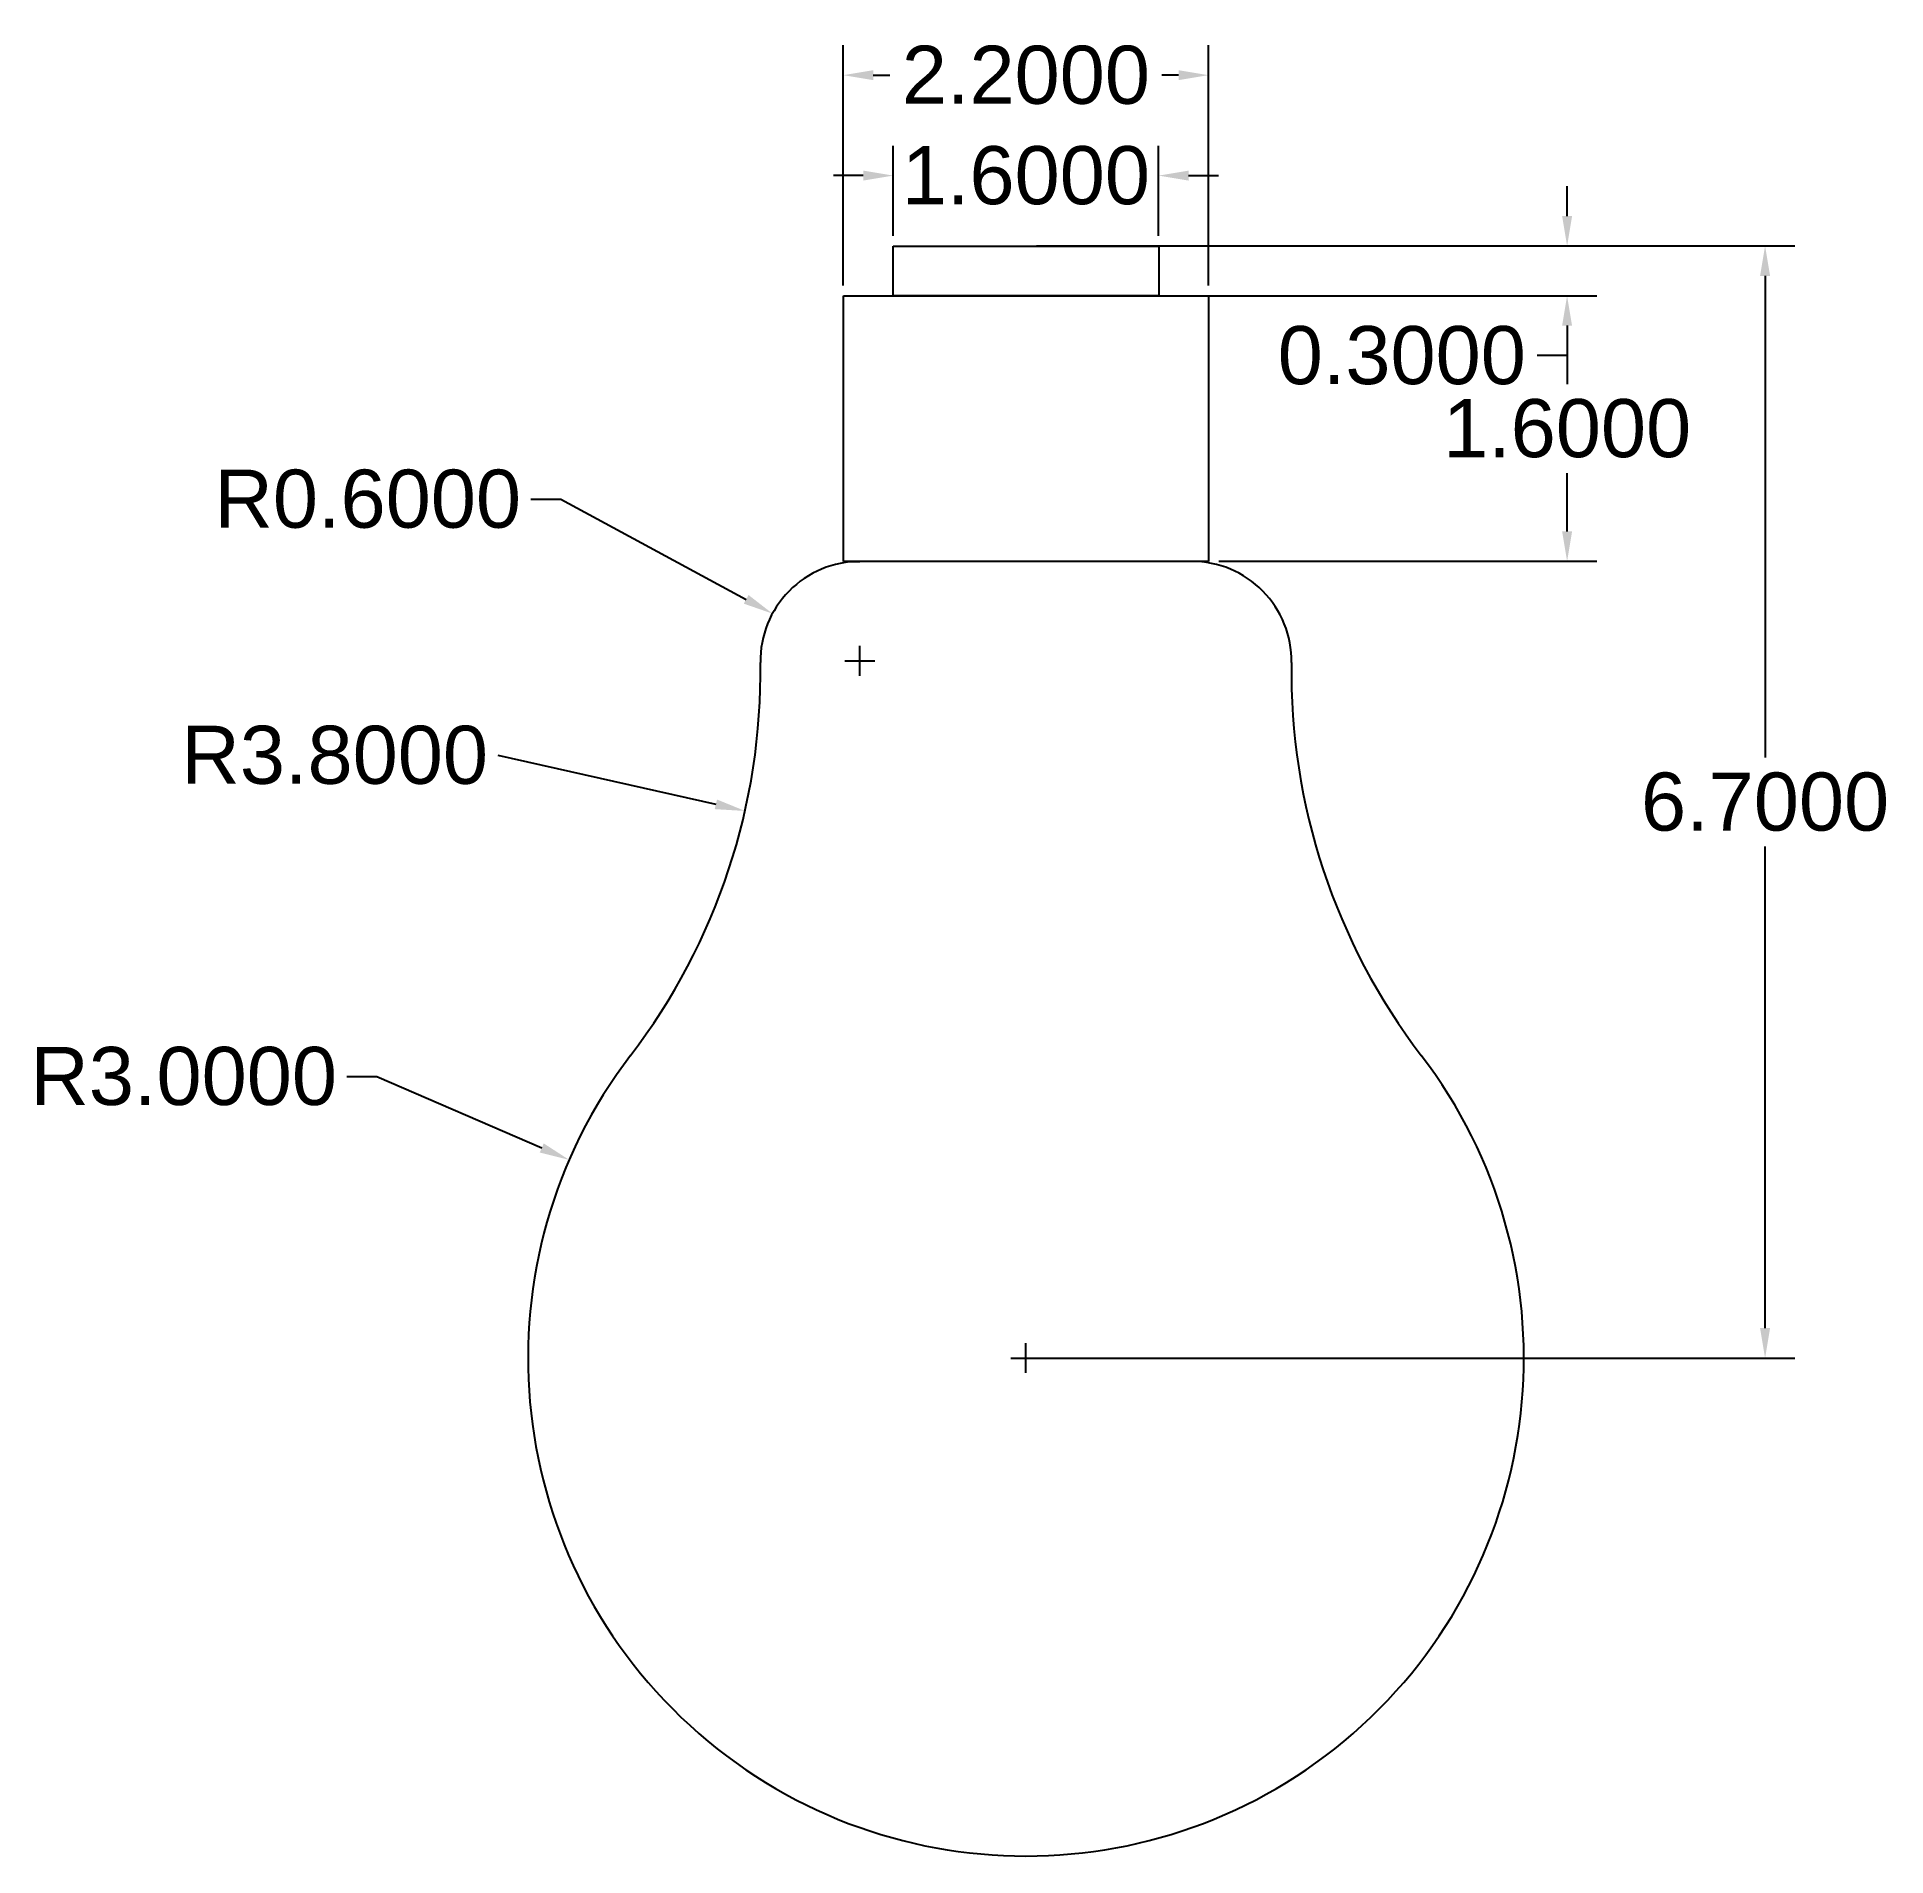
# Model space of a CAD drawing. Header units: centimetres. Extents: x 12.3 to 23.5, y 7.8 to 18.7.
import ezdxf

# ---------------------------------------------------------------- set-up
doc = ezdxf.new("R2010")
doc.units = ezdxf.units.CM
doc.header["$MEASUREMENT"] = 0
doc.styles.get("Standard").update_dxf_attribs({"font": 'arial.ttf'})
doc.dimstyles.get("Standard").update_dxf_attribs({"dimtxt": 0.35, "dimasz": 0.18, "dimexe": 0.18, "dimexo": 0.0625, "dimgap": 0.09, "dimtad": 0, "dimtih": 1, "dimtoh": 1, "dimdec": 4, "dimzin": 0, "dimdsep": 46, "dimtxsty": 'Standard', "dimcen": 0.09, "dimadec": 0, "dimazin": 0, "dimtfac": 1, "dimtdec": 4, "dimtofl": 0, "dimtmove": 0, "dimatfit": 3, "dimfxl": 1, "dimtolj": 1, "dimtzin": 0, "dimarcsym": 0})

# ---------------------------------------------------------------- blocks, each defined once
blk = doc.blocks.new('*D47')
at = {"color": 0, "lineweight": -2, "transparency": 16777216}
for p, q in [((17.487, 17.543), (17.487, 18.085)), ((19.087, 17.543), (19.087, 18.085)), ((17.307, 17.905), (17.127, 17.905)), ((19.267, 17.905), (19.447, 17.905))]:
    blk.add_line(p, q, dxfattribs=at)
at = {"color": 0, "transparency": 16777216}
for points in [[(17.307, 17.935), (17.307, 17.875), (17.487, 17.905)], [(19.267, 17.935), (19.267, 17.875), (19.087, 17.905)]]:
    blk.add_solid(points, dxfattribs=at)
at = {"layer": 'Defpoints', "color": 0, "transparency": 16777216}
for p in [(19.087, 17.905), (17.487, 17.481), (19.087, 17.481)]:
    blk.add_point(p, dxfattribs=at)
at = {"color": 0, "transparency": 16777216, "insert": (18.287, 17.905), "char_height": 0.35, "attachment_point": 5}
blk.add_mtext('\\A1;1.6000', dxfattribs=at)
blk = doc.blocks.new('*D48')
at = {"color": 0, "lineweight": -2, "transparency": 16777216}
for p, q in [((17.187, 17.243), (17.187, 18.69)), ((19.387, 17.243), (19.387, 18.69)), ((17.367, 18.51), (17.468, 18.51)), ((19.207, 18.51), (19.106, 18.51))]:
    blk.add_line(p, q, dxfattribs=at)
at = {"color": 0, "transparency": 16777216}
for points in [[(17.367, 18.54), (17.367, 18.48), (17.187, 18.51)], [(19.207, 18.54), (19.207, 18.48), (19.387, 18.51)]]:
    blk.add_solid(points, dxfattribs=at)
at = {"layer": 'Defpoints', "color": 0, "transparency": 16777216}
for p in [(19.387, 18.51), (17.187, 17.181), (19.387, 17.181)]:
    blk.add_point(p, dxfattribs=at)
at = {"color": 0, "transparency": 16777216, "insert": (18.287, 18.51), "char_height": 0.35, "attachment_point": 5}
blk.add_mtext('\\A1;2.2000', dxfattribs=at)
blk = doc.blocks.new('*D49')
at = {"color": 0, "lineweight": -2, "transparency": 16777216}
for p, q in [((21.548, 17.661), (21.548, 17.841)), ((19.15, 17.481), (21.728, 17.481)), ((19.15, 17.181), (21.728, 17.181)), ((21.548, 17.001), (21.548, 16.821)), ((21.548, 16.821), (21.368, 16.821))]:
    blk.add_line(p, q, dxfattribs=at)
at = {"color": 0, "transparency": 16777216}
for points in [[(21.518, 17.661), (21.578, 17.661), (21.548, 17.481)], [(21.518, 17.001), (21.578, 17.001), (21.548, 17.181)]]:
    blk.add_solid(points, dxfattribs=at)
at = {"layer": 'Defpoints', "color": 0, "transparency": 16777216}
for p in [(19.087, 17.481), (19.087, 17.181), (21.548, 17.181)]:
    blk.add_point(p, dxfattribs=at)
at = {"color": 0, "transparency": 16777216, "insert": (20.552, 16.821), "char_height": 0.35, "attachment_point": 5}
blk.add_mtext('\\A1;0.3000', dxfattribs=at)
blk = doc.blocks.new('*D50')
at = {"color": 0, "lineweight": -2, "transparency": 16777216}
for p, q in [((19.15, 17.181), (21.728, 17.181)), ((21.548, 17.001), (21.548, 16.649)), ((21.548, 15.761), (21.548, 16.112)), ((19.45, 15.581), (21.728, 15.581))]:
    blk.add_line(p, q, dxfattribs=at)
at = {"color": 0, "transparency": 16777216}
for points in [[(21.518, 17.001), (21.578, 17.001), (21.548, 17.181)], [(21.518, 15.761), (21.578, 15.761), (21.548, 15.581)]]:
    blk.add_solid(points, dxfattribs=at)
at = {"layer": 'Defpoints', "color": 0, "transparency": 16777216}
for p in [(19.087, 17.181), (19.387, 15.581), (21.548, 15.581)]:
    blk.add_point(p, dxfattribs=at)
at = {"color": 0, "transparency": 16777216, "insert": (21.548, 16.381), "char_height": 0.35, "attachment_point": 5}
blk.add_mtext('\\A1;1.6000', dxfattribs=at)
blk = doc.blocks.new('*D51')
at = {"color": 0, "lineweight": -2, "transparency": 16777216}
for p, q in [((18.35, 17.481), (22.921, 17.481)), ((22.741, 17.301), (22.741, 14.399)), ((22.741, 10.961), (22.741, 13.862)), ((18.35, 10.781), (22.921, 10.781))]:
    blk.add_line(p, q, dxfattribs=at)
at = {"color": 0, "transparency": 16777216}
for points in [[(22.711, 17.301), (22.771, 17.301), (22.741, 17.481)], [(22.711, 10.961), (22.771, 10.961), (22.741, 10.781)]]:
    blk.add_solid(points, dxfattribs=at)
at = {"layer": 'Defpoints', "color": 0, "transparency": 16777216}
for p in [(18.287, 17.481), (18.287, 10.781), (22.741, 10.781)]:
    blk.add_point(p, dxfattribs=at)
at = {"color": 0, "transparency": 16777216, "insert": (22.741, 14.131), "char_height": 0.35, "attachment_point": 5}
blk.add_mtext('\\A1;6.7000', dxfattribs=at)
blk = doc.blocks.new('*D52')
at = {"color": 0, "lineweight": -2, "transparency": 16777216}
for p, q in [((15.305, 15.956), (15.485, 15.956)), ((15.485, 15.956), (16.601, 15.352)), ((17.287, 14.891), (17.287, 15.071)), ((17.197, 14.981), (17.377, 14.981))]:
    blk.add_line(p, q, dxfattribs=at)
at = {"color": 0, "transparency": 16777216}
blk.add_solid([(16.616, 15.378), (16.587, 15.326), (16.76, 15.266)], dxfattribs=at)
at = {"layer": 'Defpoints', "color": 0, "transparency": 16777216}
for p in [(16.76, 15.266), (17.287, 14.981)]:
    blk.add_point(p, dxfattribs=at)
at = {"color": 0, "transparency": 16777216, "insert": (14.321, 15.956), "char_height": 0.35, "attachment_point": 5}
blk.add_mtext('\\A1;R0.6000', dxfattribs=at)
blk = doc.blocks.new('*D53')
at = {"color": 0, "lineweight": -2, "transparency": 16777216}
blk.add_line((15.106, 14.413), (16.419, 14.117), dxfattribs=at)
at = {"color": 0, "transparency": 16777216}
blk.add_solid([(16.426, 14.146), (16.412, 14.088), (16.595, 14.077)], dxfattribs=at)
at = {"layer": 'Defpoints', "color": 0, "transparency": 16777216}
for p in [(12.888, 14.914), (16.595, 14.077)]:
    blk.add_point(p, dxfattribs=at)
at = {"color": 0, "transparency": 16777216, "insert": (14.122, 14.413), "char_height": 0.35, "attachment_point": 5}
blk.add_mtext('\\A1;R3.8000', dxfattribs=at)
blk = doc.blocks.new('*D54')
at = {"color": 0, "lineweight": -2, "transparency": 16777216}
for p, q in [((14.196, 12.478), (14.376, 12.478)), ((14.376, 12.478), (15.37, 12.047)), ((18.287, 10.691), (18.287, 10.871)), ((18.197, 10.781), (18.377, 10.781))]:
    blk.add_line(p, q, dxfattribs=at)
at = {"color": 0, "transparency": 16777216}
blk.add_solid([(15.382, 12.074), (15.358, 12.019), (15.535, 11.975)], dxfattribs=at)
at = {"layer": 'Defpoints', "color": 0, "transparency": 16777216}
for p in [(15.535, 11.975), (18.287, 10.781)]:
    blk.add_point(p, dxfattribs=at)
at = {"color": 0, "transparency": 16777216, "insert": (13.212, 12.478), "char_height": 0.35, "attachment_point": 5}
blk.add_mtext('\\A1;R3.0000', dxfattribs=at)

msp = doc.modelspace()

# ---------------------------------------------------------------- linework, layer by layer
for p, q in [((17.48736, 17.48078), (19.08736, 17.48078)), ((17.48736, 17.18078), (17.48736, 17.48078)), ((19.08736, 17.48078), (19.08736, 17.18078)), ((17.18736, 17.18078), (19.38736, 17.18078)), ((17.18736, 15.58078), (17.18736, 17.18078)), ((19.08736, 17.18078), (17.48736, 17.18078)), ((19.38736, 17.18078), (19.38736, 15.58078)), ((19.38736, 15.58078), (17.18736, 15.58078)), ((17.18736, 15.58078), (17.28736, 15.58078))]:
    msp.add_line(p, q)
for centre, radius, start, end in [((17.28736, 14.98078), 0.6, 90, 180.866591), ((19.28736, 14.98078), 0.6, 359.133409, 90), ((12.88786, 14.91423), 3.8, 322.565018, 0.866591), ((23.68686, 14.91423), 3.8, 179.133409, 217.434982), ((18.28736, 10.78078), 3, 142.565018, 37.434982)]:
    msp.add_arc(centre, radius, start, end)

# ---------------------------------------------------------------- dimensions: what is measured, and where the dimension line sits
for base, p1, p2, picture, middle in [((19.38736, 18.5104), (17.18736, 17.18078), (19.38736, 17.18078), '*D48', (18.28736, 18.5104)), ((19.08736, 17.90538), (17.48736, 17.48078), (19.08736, 17.48078), '*D47', (18.28736, 17.90538))]:
    dim = msp.add_linear_dim(base=base, p1=p1, p2=p2, dimstyle='Standard')
    dim.commit()
    dim.dimension.update_dxf_attribs({"geometry": picture, "text_midpoint": middle})
for base, p1, p2, picture, middle in [((21.54779, 17.18078), (19.08736, 17.48078), (19.08736, 17.18078), '*D49', (20.55189, 16.82078)), ((22.7408, 10.78078), (18.28736, 17.48078), (18.28736, 10.78078), '*D51', (22.7408, 14.13078))]:
    dim = msp.add_linear_dim(base=base, p1=p1, p2=p2, angle=90, dimstyle='Standard')
    dim.commit()
    dim.dimension.update_dxf_attribs({"geometry": picture, "text_midpoint": middle})
dim = msp.add_linear_dim(base=(21.54779, 15.58078), p1=(19.08736, 17.18078), p2=(19.38736, 15.58078), angle=90, dimstyle='Standard', override={"dimtmove": 1})
dim.commit()
dim.dimension.update_dxf_attribs({"geometry": '*D50', "text_midpoint": (21.54779, 16.38078)})
for center, mpoint, picture, middle in [((17.28736, 14.98078), (16.75967, 15.26633), '*D52', (14.32129, 15.95626)), ((12.88786, 14.91423), (16.59457, 14.07735), '*D53', (15.10572, 14.4135)), ((18.28736, 10.78078), (15.53528, 11.97495), '*D54', (13.2125, 12.47803))]:
    dim = msp.add_radius_dim(center=center, mpoint=mpoint, dimstyle='Standard')
    dim.commit()
    dim.dimension.update_dxf_attribs({"geometry": picture, "text_midpoint": middle, "dimtype": 164})

doc.saveas('drawing.dxf')
